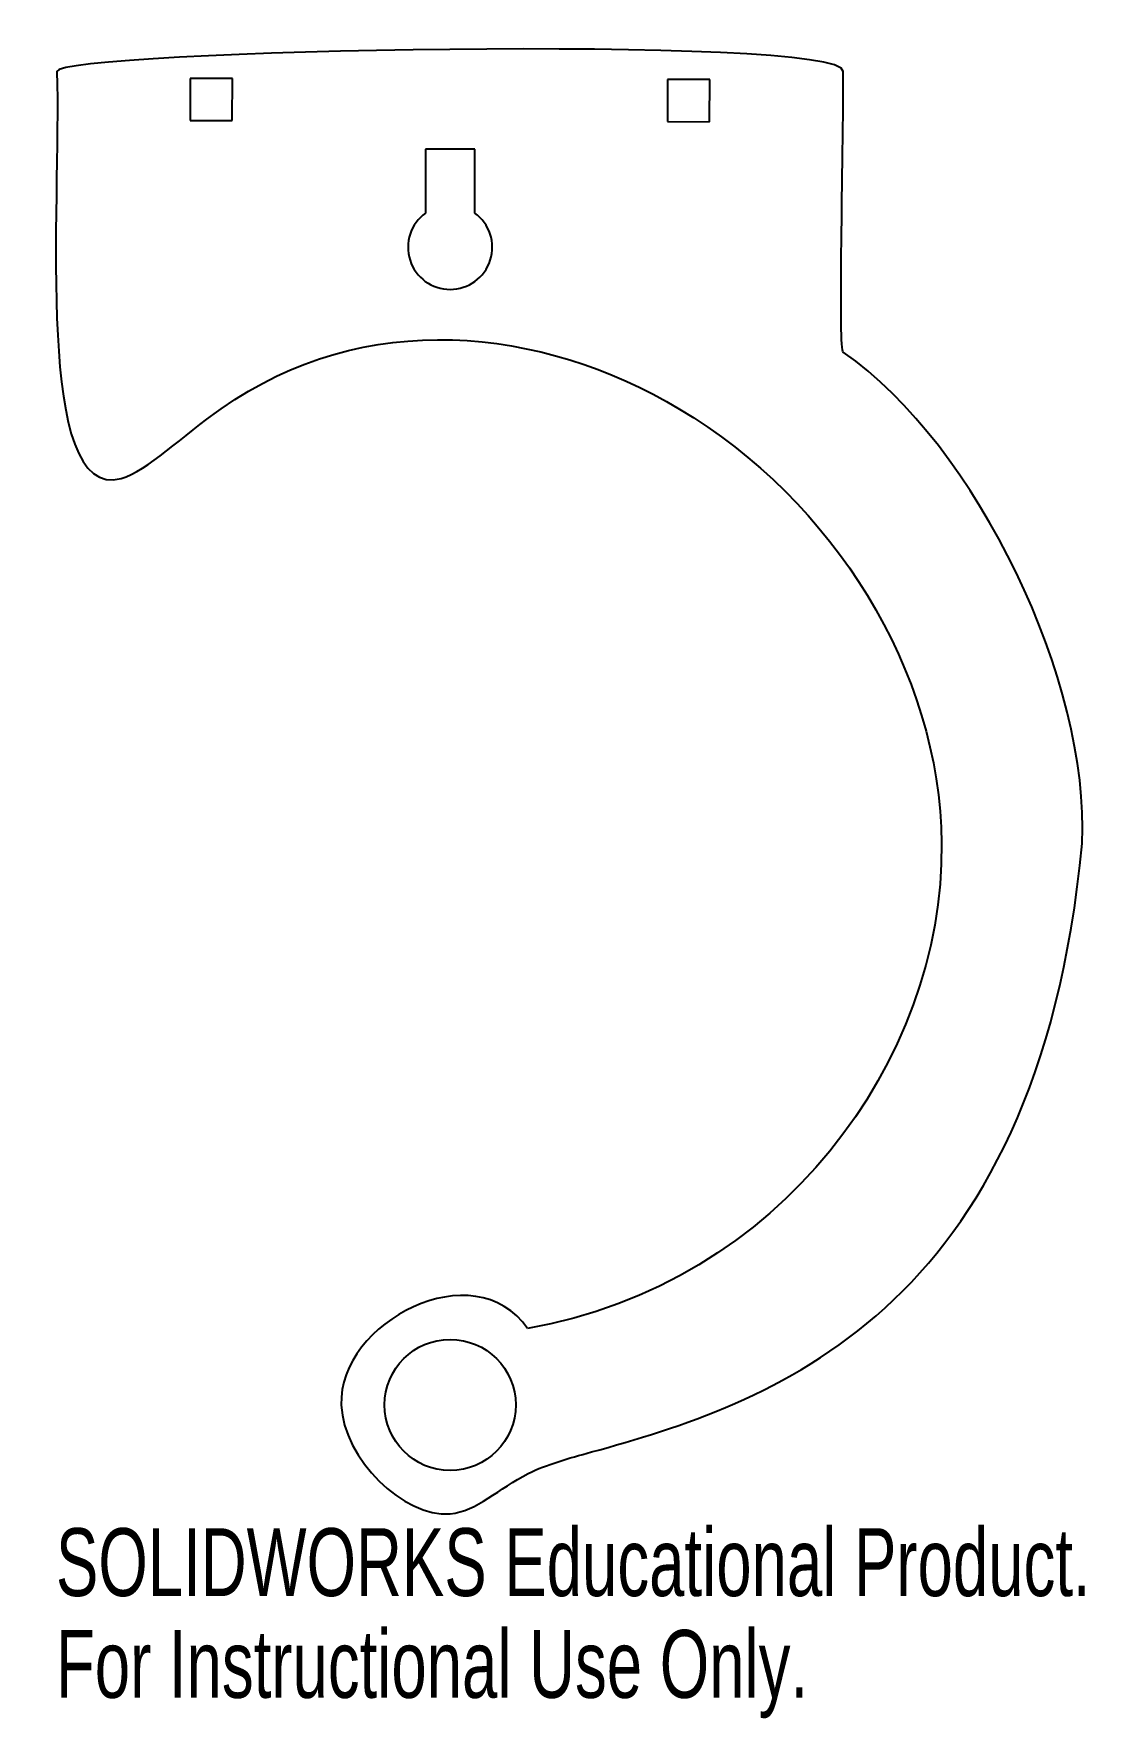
# Model space of a CAD drawing. Header units: millimetres. Extents: x -30 to 46, y -62 to 58.
import ezdxf

# ---------------------------------------------------------------- set-up
doc = ezdxf.new("R2010")
doc.units = ezdxf.units.MM
doc.styles.add('SLDTEXTSTYLE0', font='TXT', dxfattribs={"width": 0.7})

msp = doc.modelspace()

# ---------------------------------------------------------------- linework, layer by layer
at = {"color": 7, "linetype": 'Continuous', "lineweight": 25}
for p, q in [((-18.51, 54.5), (-18.52, 51.5)), ((-15.51, 54.5), (-18.51, 54.5)), ((-15.52, 51.5), (-15.51, 54.5)), ((15.49, 54.43), (15.48, 51.43)), ((18.49, 54.42), (15.49, 54.43)), ((18.48, 51.42), (18.49, 54.42)), ((-18.52, 51.5), (-15.52, 51.5)), ((15.48, 51.43), (18.48, 51.42)), ((-1.75, 49.47), (-1.75, 44.91)), ((1.75, 49.47), (-1.75, 49.47)), ((1.75, 44.91), (1.75, 49.47))]:
    msp.add_line(p, q, dxfattribs=at)
msp.add_circle((0, -40), 4.67, dxfattribs=at)
msp.add_arc((0, 42.47), 3, 125.6853, 54.3147, dxfattribs=at)
for points, knots in [([(45, 0), (45.59, 11.45), (37.55, 28.36), (27.65, 35.24), (27.97, 46.95), (28.01, 57.69), (-28.04, 56.5), (-27.72, 45.35), (-30.23, 18), (-9.41, 38.54), (20.38, 35.35), (44.46, -2.86), (23.44, -31.41), (5.52, -34.56)], [0, 0, 0, 0, 0.689052, 0.689052, 0.714032, 0.714032, 0.722373, 0.722373, 0.775899, 0.791729, 0.851261, 0.917162, 1, 1, 1, 1]), ([(5.52, -34.56), (1.75, -29.07), (-14.26, -37.33), (-0.82, -50.46), (4.48, -44.87), (19.77, -40.75), (41.84, -33.84), (45, 0)], [0, 0, 0, 0, 0.248436, 0.409116, 0.501869, 0.560958, 1, 1, 1, 1])]:
    msp.add_open_spline(points, degree=3, knots=knots, dxfattribs=at)

# ---------------------------------------------------------------- texts
at = {"color": 7, "linetype": 'Continuous', "char_height": 4.8336, "attachment_point": 1, "style": 'SLDTEXTSTYLE0'}
for s, insert in [('SOLIDWORKS Educational Product.', (-28.07, -48.78)), ('For Instructional Use Only.', (-28.07, -56.03))]:
    msp.add_mtext(s, dxfattribs=dict(at, insert=insert))

doc.saveas('drawing.dxf')
